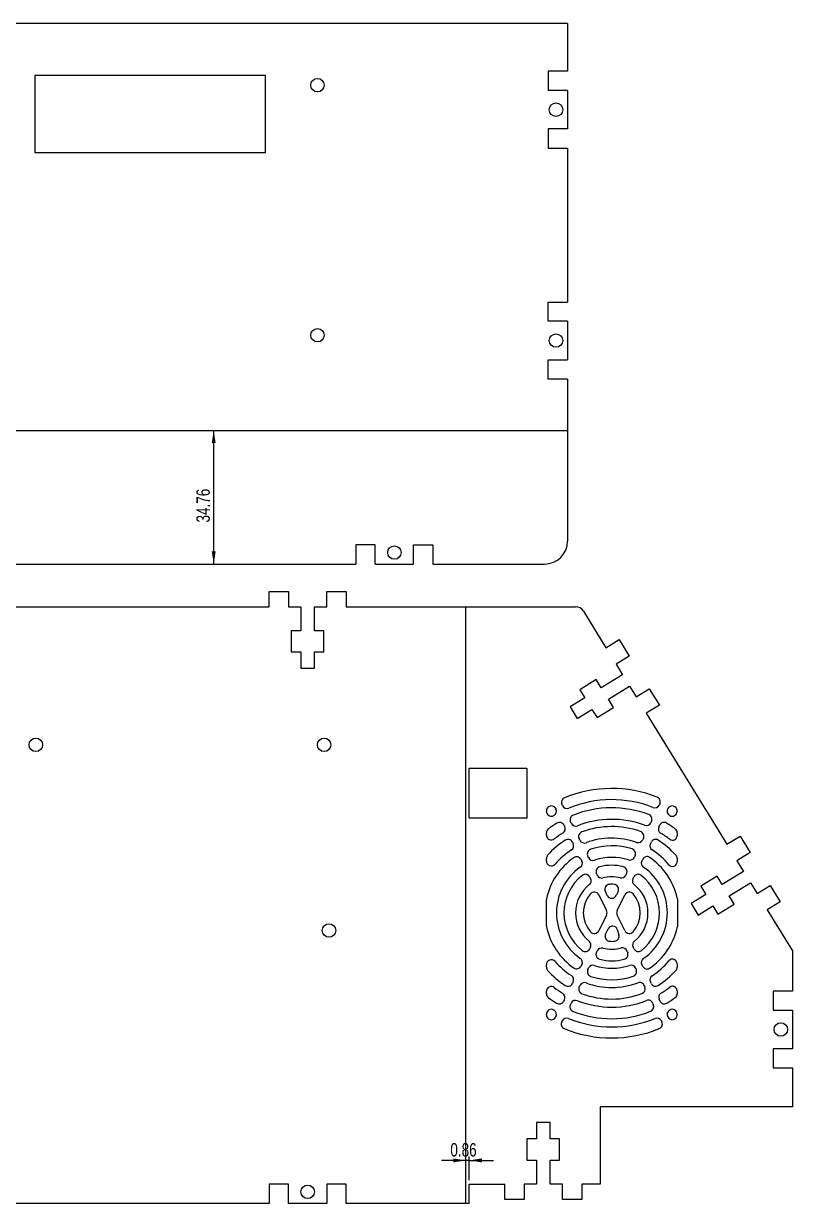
# Model space of a CAD drawing. Header units: millimetres. Extents: x -166 to 219, y -300 to 75.
# Drawn here: x 19.6 to 219.4, y -299.7 to 6.9 of the extents above; entities that cross this region are included whole.
import ezdxf

# ---------------------------------------------------------------- set-up
doc = ezdxf.new("R2010")
doc.units = ezdxf.units.MM
doc.layers.add('SLD-0', color=179, linetype='Continuous')
doc.styles.add('SLDTEXTSTYLE0', font='TXT', dxfattribs={"width": 0.75})
doc.dimstyles.new('SLDDIMSTYLE0', dxfattribs={"dimtxt": 3.5, "dimasz": 3.302, "dimexe": 0, "dimexo": 0.0625, "dimgap": 0.875, "dimtad": 1, "dimrnd": 1e-09, "dimzin": 12, "dimdsep": 46, "dimtxsty": 'SLDTEXTSTYLE0', "dimsah": 1, "dimcen": 0.09, "dimadec": 0, "dimazin": 3, "dimtfac": 1, "dimtofl": 0, "dimtmove": 0, "dimatfit": 3, "dimfxl": 1, "dimfrac": 2, "dimtolj": 1, "dimtzin": 12, "dimarcsym": 0})
doc.dimstyles.new('SLDDIMSTYLE1', dxfattribs={"dimtxt": 3.5, "dimasz": 3.302, "dimexe": 0, "dimexo": 0.0625, "dimgap": 0.875, "dimtad": 1, "dimrnd": 1e-09, "dimdsep": 46, "dimtxsty": 'SLDTEXTSTYLE0', "dimsah": 1, "dimcen": 0.09, "dimadec": 0, "dimazin": 2, "dimtfac": 1, "dimtmove": 0, "dimatfit": 0, "dimfxl": 1, "dimfrac": 2, "dimtolj": 1, "dimtzin": 12, "dimarcsym": 0})

# ---------------------------------------------------------------- blocks, each defined once
blk = doc.blocks.new('_D')
at = {"layer": 'SLD-0'}
blk.add_line((69, -133.56), (69, -98.8), dxfattribs=at)
for points in [[(69, -98.8), (68.49, -102.11), (69.51, -102.11)], [(69, -133.56), (69.51, -130.26), (68.49, -130.26)]]:
    blk.add_solid(points, dxfattribs=at)
at = {"layer": 'SLD-0', "insert": (64.49, -122.75), "char_height": 3.5, "attachment_point": 1, "rotation": 90, "style": 'SLDTEXTSTYLE0'}
blk.add_mtext('34.76', dxfattribs=at)
blk = doc.blocks.new('_D_2')
at = {"layer": 'SLD-0'}
for p, q in [((135.41, -293.74), (135.41, -287.57)), ((134.55, -288.57), (128.2, -288.57)), ((135.41, -288.57), (134.55, -288.57)), ((135.41, -288.57), (141.76, -288.57))]:
    blk.add_line(p, q, dxfattribs=at)
for points in [[(134.55, -288.57), (131.25, -288.06), (131.25, -289.08)], [(135.41, -288.57), (138.71, -289.08), (138.71, -288.06)]]:
    blk.add_solid(points, dxfattribs=at)
at = {"layer": 'SLD-0', "insert": (130.51, -284.06), "char_height": 3.5, "attachment_point": 1, "style": 'SLDTEXTSTYLE0'}
blk.add_mtext('0.86', dxfattribs=at)

msp = doc.modelspace()

# ---------------------------------------------------------------- linework, layer by layer
at = {"layer": 'SLD-0', "color": 179, "linetype": 'Continuous', "lineweight": 25}
for p, q in [((160.963, 6.935), (-56.037, 6.935)), ((160.963, 6.935), (160.963, -5.455)), ((155.963, -5.455), (155.963, -10.455)), ((160.963, -5.455), (155.963, -5.455)), ((82.463, -6.565), (22.463, -6.565)), ((22.463, -6.565), (22.463, -26.565)), ((82.463, -26.565), (82.463, -6.565)), ((160.963, -10.455), (155.963, -10.455)), ((160.963, -10.455), (160.963, -20.455)), ((155.963, -20.455), (155.963, -25.455)), ((160.963, -20.455), (155.963, -20.455)), ((22.463, -26.565), (82.463, -26.565)), ((155.963, -25.455), (160.963, -25.455)), ((160.963, -25.455), (160.963, -65.455)), ((155.963, -70.455), (155.963, -65.455)), ((155.963, -65.455), (160.963, -65.455)), ((160.963, -70.455), (155.963, -70.455)), ((160.963, -70.455), (160.963, -80.455)), ((155.963, -85.455), (155.963, -80.455)), ((155.963, -80.455), (160.963, -80.455)), ((160.963, -85.455), (155.963, -85.455)), ((160.963, -85.455), (160.963, -127.565)), ((105.963, -128.565), (105.963, -133.565)), ((110.963, -128.565), (105.963, -128.565)), ((110.963, -133.565), (110.963, -128.565)), ((120.963, -133.565), (120.963, -128.565)), ((120.963, -128.565), (125.963, -128.565)), ((125.963, -128.565), (125.963, -133.565)), ((-1.037, -133.565), (105.963, -133.565)), ((110.963, -133.565), (120.963, -133.565)), ((125.963, -133.565), (154.963, -133.565)), ((83.408, -140.645), (88.408, -140.645)), ((83.408, -144.645), (83.408, -140.645)), ((88.408, -140.645), (88.408, -144.645)), ((98.408, -140.645), (103.408, -140.645)), ((98.408, -144.645), (98.408, -140.645)), ((103.408, -140.645), (103.408, -144.645)), ((-23.592, -144.645), (83.408, -144.645)), ((88.408, -144.645), (91.658, -144.645)), ((91.658, -144.645), (91.658, -150.895)), ((95.158, -144.645), (98.408, -144.645)), ((95.158, -150.895), (95.158, -144.645)), ((103.408, -144.645), (163.01, -144.645)), ((165.14, -145.836), (170.956, -155.293)), ((89.158, -150.895), (89.158, -156.395)), ((91.658, -150.895), (89.158, -150.895)), ((97.658, -150.895), (95.158, -150.895)), ((97.658, -156.395), (97.658, -150.895)), ((170.956, -155.293), (174.363, -153.198)), ((174.363, -153.198), (176.982, -157.457)), ((89.158, -156.395), (91.658, -156.395)), ((91.658, -156.395), (91.658, -160.645)), ((95.158, -156.395), (97.658, -156.395)), ((95.158, -160.645), (95.158, -156.395)), ((176.982, -157.457), (173.575, -159.552)), ((91.658, -160.645), (95.158, -160.645)), ((175.277, -162.321), (169.74, -165.726)), ((173.575, -159.552), (175.277, -162.321)), ((168.431, -163.596), (164.171, -166.215)), ((169.74, -165.726), (168.431, -163.596)), ((171.573, -168.707), (177.11, -165.302)), ((177.11, -165.302), (178.813, -168.071)), ((165.481, -168.345), (161.648, -170.702)), ((164.171, -166.215), (165.481, -168.345)), ((178.813, -168.071), (182.22, -165.976)), ((182.22, -165.976), (184.839, -170.235)), ((161.648, -170.702), (163.481, -173.683)), ((163.481, -173.683), (167.314, -171.326)), ((167.314, -171.326), (168.624, -173.456)), ((168.624, -173.456), (172.883, -170.837)), ((172.883, -170.837), (171.573, -168.707)), ((184.839, -170.235), (181.432, -172.33)), ((181.432, -172.33), (202.384, -206.403)), ((135.408, -186.645), (150.408, -186.645)), ((135.408, -199.645), (135.408, -186.645)), ((150.408, -186.645), (150.408, -199.645)), ((159.654, -196.351), (159.53, -196.103)), ((184.944, -195.903), (184.825, -196.154)), ((155.456, -197.833), (155.456, -197.704)), ((157.893, -197.13), (157.942, -197.229)), ((186.966, -197.229), (187.015, -197.13)), ((189.452, -197.704), (189.452, -197.833)), ((150.408, -199.645), (135.408, -199.645)), ((160.034, -201.424), (160.225, -201.808)), ((161.942, -200.939), (161.773, -200.601)), ((182.784, -200.441), (182.621, -200.782)), ((184.696, -201.903), (184.96, -201.373)), ((155.456, -203.987), (155.456, -203.449)), ((164.135, -205.337), (163.966, -204.998)), ((180.672, -204.876), (180.51, -205.217)), ((189.456, -203.411), (189.456, -204.155)), ((202.384, -206.403), (205.792, -204.308)), ((205.792, -204.308), (208.411, -208.567)), ((162.23, -205.828), (162.422, -206.214)), ((182.499, -206.308), (182.764, -205.777)), ((155.456, -210.73), (155.456, -210.081)), ((164.495, -210.371), (164.682, -210.746)), ((166.391, -209.861), (166.226, -209.53)), ((178.512, -209.413), (178.35, -209.754)), ((180.262, -210.794), (180.528, -210.261)), ((189.456, -210.055), (189.456, -210.955)), ((208.411, -208.567), (205.003, -210.663)), ((205.003, -210.663), (206.706, -213.431)), ((168.676, -214.444), (168.505, -214.1)), ((176.304, -214.05), (176.139, -214.397)), ((206.706, -213.431), (201.169, -216.836)), ((166.761, -214.915), (166.956, -215.306)), ((177.966, -215.399), (178.234, -214.861)), ((199.859, -214.706), (195.6, -217.325)), ((195.6, -217.325), (196.91, -219.455)), ((201.169, -216.836), (199.859, -214.706)), ((203.002, -219.817), (208.539, -216.412)), ((208.539, -216.412), (210.241, -219.181)), ((210.241, -219.181), (213.649, -217.086)), ((213.649, -217.086), (216.268, -221.345)), ((169.059, -219.523), (171.109, -223.634)), ((171.305, -219.716), (170.786, -218.675)), ((174.113, -218.652), (173.617, -219.695)), ((173.86, -223.634), (175.888, -219.567)), ((189.506, -220.575), (189.506, -227.841)), ((196.91, -219.455), (193.076, -221.812)), ((204.312, -221.947), (203.002, -219.817)), ((155.456, -227.563), (155.456, -220.853)), ((193.076, -221.812), (194.91, -224.793)), ((194.91, -224.793), (198.743, -222.436)), ((198.743, -222.436), (200.052, -224.566)), ((200.052, -224.566), (204.312, -221.947)), ((216.268, -221.345), (212.86, -223.44)), ((212.86, -223.44), (219.408, -234.088)), ((171.109, -224.782), (169.059, -228.892)), ((175.888, -228.849), (173.86, -224.782)), ((170.84, -229.745), (171.523, -228.377)), ((173.901, -228.566), (174.325, -229.918)), ((166.916, -233.191), (166.721, -233.582)), ((168.49, -234.458), (168.686, -234.066)), ((176.47, -234.19), (176.605, -234.597)), ((178.275, -233.637), (178.006, -233.097)), ((219.408, -234.088), (219.408, -244.538)), ((155.456, -238.334), (155.456, -237.685)), ((164.682, -237.67), (164.496, -238.044)), ((166.261, -238.928), (166.449, -238.551)), ((178.701, -238.675), (178.84, -239.077)), ((180.528, -238.154), (180.262, -237.621)), ((189.456, -237.46), (189.456, -238.361)), ((162.422, -242.202), (162.23, -242.587)), ((182.764, -242.638), (182.499, -242.107)), ((155.456, -245.202), (155.456, -244.664)), ((164.001, -243.46), (164.193, -243.075)), ((180.934, -243.18), (181.072, -243.586)), ((189.456, -244.496), (189.456, -245.24)), ((214.408, -244.538), (214.408, -249.538)), ((219.408, -244.538), (214.408, -244.538)), ((160.135, -246.788), (159.944, -247.172)), ((161.71, -248.055), (161.901, -247.671)), ((183.164, -247.795), (183.302, -248.201)), ((185.05, -247.223), (184.786, -246.693)), ((155.456, -250.711), (155.456, -250.583)), ((157.942, -251.186), (157.893, -251.285)), ((187.015, -251.285), (186.966, -251.186)), ((189.452, -250.583), (189.452, -250.711)), ((214.408, -249.538), (219.408, -249.538)), ((219.408, -249.538), (219.408, -259.538)), ((159.464, -252.558), (159.602, -252.283)), ((185.369, -252.307), (185.496, -252.587)), ((214.408, -259.538), (214.408, -264.538)), ((219.408, -259.538), (214.408, -259.538)), ((214.408, -264.538), (219.408, -264.538)), ((219.408, -264.538), (219.408, -274.648)), ((169.408, -274.648), (169.408, -294.744)), ((219.408, -274.648), (169.408, -274.648)), ((152.908, -278.744), (152.908, -282.994)), ((156.408, -278.744), (152.908, -278.744)), ((156.408, -282.994), (156.408, -278.744)), ((150.408, -282.994), (150.408, -288.494)), ((152.908, -282.994), (150.408, -282.994)), ((158.908, -282.994), (156.408, -282.994)), ((158.908, -288.494), (158.908, -282.994)), ((150.408, -288.494), (152.908, -288.494)), ((152.908, -288.494), (152.908, -294.744)), ((156.408, -288.494), (158.908, -288.494)), ((156.408, -294.744), (156.408, -288.494)), ((83.408, -294.745), (83.408, -299.745)), ((88.408, -294.745), (83.408, -294.745)), ((88.408, -299.745), (88.408, -294.745)), ((98.408, -294.745), (98.408, -299.745)), ((103.408, -294.745), (98.408, -294.745)), ((103.408, -299.745), (103.408, -294.745)), ((135.408, -299.745), (135.408, -294.744)), ((135.408, -294.744), (144.658, -294.744)), ((144.658, -298.744), (144.658, -294.744)), ((149.658, -294.744), (149.658, -298.744)), ((152.908, -294.744), (149.658, -294.744)), ((159.658, -294.744), (156.408, -294.744)), ((159.658, -298.744), (159.658, -294.744)), ((164.658, -294.744), (164.658, -298.744)), ((169.408, -294.744), (164.658, -294.744)), ((83.408, -299.745), (-23.592, -299.745)), ((98.408, -299.745), (88.408, -299.745)), ((135.408, -299.745), (103.408, -299.745)), ((149.658, -298.744), (144.658, -298.744)), ((164.658, -298.744), (159.658, -298.744))]:
    msp.add_line(p, q, dxfattribs=at)
at = {"layer": 'SLD-0'}
for p, q in [((-56.037, -98.805), (160.963, -98.805)), ((134.548, -299.745), (134.548, -144.645))]:
    msp.add_line(p, q, dxfattribs=at)
at = {"layer": 'SLD-0', "color": 179, "linetype": 'Continuous', "lineweight": 25}
for centre in [(95.963, -9.065), (157.963, -15.455), (95.963, -74.065), (157.963, -75.455), (115.963, -130.565), (22.758, -180.545), (97.688, -180.545), (98.958, -228.805), (216.408, -254.538), (93.408, -296.745)]:
    msp.add_circle(centre, 1.75, dxfattribs=at)
for centre, radius, start, end in [((154.963, -127.565), 6, 270, 0), ((163.01, -147.145), 2.5, 31.58814, 90), ((172.454, -224.204), 32.311, 68.61089, 112.2739), ((160.704, -195.518), 1.312, 112.2739, 206.50397), ((172.454, -224.208), 29.415, 68.65023, 112.23301), ((183.64, -195.59), 1.312, 248.65023, 334.54112), ((183.759, -195.34), 1.312, 334.54112, 68.61089), ((156.742, -197.704), 1.286, 26.50397, 180), ((156.742, -197.833), 1.286, 180, 300.78303), ((172.454, -224.208), 29.415, 120.67563, 120.78303), ((156.791, -197.803), 1.286, 300.67563, 26.50397), ((160.828, -195.766), 1.312, 206.50397, 292.23301), ((162.947, -200.016), 1.312, 111.35883, 206.50397), ((172.454, -224.325), 27.415, 69.49125, 111.35883), ((181.599, -199.877), 1.312, 334.54112, 69.49125), ((188.117, -197.803), 1.286, 153.49603, 239.32437), ((188.166, -197.704), 1.286, 360, 153.49603), ((172.454, -224.208), 29.415, 59.21697, 59.32437), ((188.166, -197.833), 1.286, 239.21697, 0), ((172.454, -224.325), 27.415, 121.29153, 126.96566), ((158.883, -201.998), 1.286, 26.50397, 121.29153), ((159.075, -202.382), 1.286, 301.37149, 26.50397), ((163.116, -200.354), 1.312, 206.50397, 291.28339), ((172.454, -224.325), 24.415, 69.56382, 111.28339), ((172.454, -224.208), 22.415, 70.52994, 110.27878), ((181.437, -200.218), 1.312, 249.56382, 334.54112), ((185.775, -202.441), 1.205, 153.49603, 238.67242), ((186.039, -201.911), 1.205, 58.7812, 153.49603), ((172.454, -224.325), 27.415, 52.93554, 58.7812), ((156.742, -203.449), 1.286, 126.96566, 180), ((156.742, -203.987), 1.286, 180, 307.68763), ((172.454, -224.208), 22.415, 122.57145, 138.04234), ((172.454, -224.325), 24.415, 121.37149, 127.68763), ((161.079, -206.402), 1.286, 26.50397, 122.57145), ((165.14, -204.413), 1.312, 110.27878, 206.50397), ((165.309, -204.752), 1.312, 206.50397, 290.16533), ((172.454, -224.208), 19.415, 70.63904, 110.16533), ((179.325, -204.653), 1.312, 250.63904, 334.54112), ((179.488, -204.312), 1.312, 334.54112, 70.52994), ((183.843, -206.315), 1.205, 57.52349, 153.49603), ((172.454, -224.208), 22.415, 41.85818, 57.52349), ((172.454, -224.325), 24.415, 51.93273, 58.67242), ((188.251, -204.155), 1.205, 231.93273, 360), ((188.251, -203.411), 1.205, 360, 52.93554), ((172.454, -224.208), 19.415, 122.69746, 139.37815), ((161.272, -206.787), 1.286, 302.69746, 26.50397), ((167.4, -208.945), 1.312, 108.51346, 206.50397), ((172.511, -224.208), 17.408, 72.58753, 108.51346), ((177.327, -208.849), 1.312, 334.54112, 72.58753), ((183.578, -206.846), 1.205, 153.49603, 237.35203), ((172.454, -224.208), 19.415, 39.99509, 57.35203), ((156.742, -210.081), 1.286, 138.04234, 180), ((156.742, -210.73), 1.286, 180, 319.37815), ((172.511, -224.208), 17.408, 124.64898, 167.98902), ((163.345, -210.945), 1.286, 26.50397, 124.64898), ((163.532, -211.32), 1.286, 304.82771, 26.50397), ((167.565, -209.275), 1.312, 206.50397, 288.28319), ((172.498, -224.208), 14.415, 72.73609, 108.28319), ((177.165, -209.19), 1.312, 252.73609, 334.54112), ((181.341, -211.332), 1.205, 153.49603, 235.52035), ((181.607, -210.799), 1.205, 55.8491, 153.49603), ((172.511, -224.208), 17.408, 12.95656, 55.8491), ((188.251, -210.955), 1.205, 219.99509, 360), ((188.251, -210.055), 1.205, 360, 41.85818), ((172.498, -224.208), 14.415, 124.82771, 235.17192), ((172.454, -224.264), 12.415, 127.94818, 231.7854), ((165.61, -215.489), 1.286, 26.50397, 127.94818), ((169.679, -213.514), 1.312, 104.47619, 206.50397), ((169.85, -213.859), 1.312, 206.50397, 284.04772), ((172.454, -224.264), 12.415, 76.10762, 104.47619), ((174.955, -213.833), 1.312, 256.51918, 334.54112), ((175.12, -213.487), 1.312, 334.54112, 76.10762), ((179.313, -215.398), 1.205, 52.27377, 153.49603), ((172.454, -224.264), 12.415, 307.99052, 52.27377), ((172.498, -224.208), 14.415, 304.47965, 55.52035), ((172.454, -224.264), 9.415, 128.4125, 231.30995), ((165.805, -215.88), 1.286, 308.4125, 26.50397), ((172.454, -224.264), 9.415, 76.51918, 104.04772), ((171.937, -218.101), 1.286, 94.8407, 206.50397), ((172.454, -224.208), 7.415, 85.33618, 94.8407), ((172.952, -218.099), 1.286, 334.54112, 85.33618), ((179.044, -215.937), 1.205, 153.49603, 231.6418), ((172.454, -224.264), 9.415, 308.63781, 51.6418), ((156.742, -220.853), 1.286, 167.98902, 180), ((172.454, -224.208), 7.415, 137.8761, 222.1239), ((167.908, -220.097), 1.286, 26.50397, 137.8761), ((172.456, -219.142), 1.286, 206.50397, 334.54112), ((177.039, -220.141), 1.286, 41.57756, 153.49603), ((172.454, -224.208), 7.415, 318.42244, 41.57756), ((188.301, -220.575), 1.205, 0, 12.95656), ((169.958, -224.208), 1.286, 333.49603, 26.50397), ((175.01, -224.208), 1.286, 153.49603, 206.50397), ((156.742, -227.563), 1.286, 180, 192.01098), ((172.511, -224.208), 17.408, 192.01098, 235.35054), ((167.908, -228.318), 1.286, 222.1239, 333.49603), ((171.991, -230.319), 1.286, 153.49603, 265.67017), ((172.674, -228.951), 1.286, 17.40356, 153.49603), ((173.097, -230.302), 1.286, 276.02625, 17.40356), ((177.039, -228.275), 1.286, 206.50397, 318.42244), ((172.511, -224.208), 17.408, 304.1509, 347.04344), ((188.301, -227.841), 1.205, 347.04344, 360), ((165.765, -232.617), 1.286, 333.49603, 51.30995), ((172.454, -224.208), 7.415, 265.67017, 276.02625), ((179.085, -232.56), 1.205, 128.63781, 206.50397), ((163.531, -237.096), 1.286, 333.49603, 55.17192), ((165.57, -233.008), 1.286, 231.7854, 333.49603), ((169.641, -235.032), 1.286, 153.49603, 255.35904), ((169.836, -234.64), 1.286, 75.84087, 153.49603), ((172.454, -224.264), 9.415, 255.84087, 285.14127), ((175.249, -234.594), 1.286, 18.29421, 105.14127), ((175.384, -235.001), 1.286, 285.26265, 18.29421), ((179.354, -233.099), 1.205, 206.50397, 307.99052), ((181.341, -237.083), 1.205, 124.47965, 206.50397), ((156.742, -237.685), 1.286, 40.62272, 180), ((156.742, -238.334), 1.286, 180, 221.95778), ((172.454, -224.208), 22.415, 221.95778, 237.42819), ((172.454, -224.208), 19.415, 220.62272, 237.30225), ((163.345, -237.47), 1.286, 235.35054, 333.49603), ((167.412, -239.502), 1.286, 153.49603, 251.56257), ((167.6, -239.125), 1.286, 71.82187, 153.49603), ((172.498, -224.208), 14.415, 251.82187, 288.52203), ((172.454, -224.264), 12.415, 255.35904, 285.26265), ((177.486, -239.095), 1.286, 19.06848, 108.52203), ((177.625, -239.497), 1.286, 288.49416, 19.06848), ((181.607, -237.616), 1.205, 206.50397, 304.1509), ((172.454, -224.208), 19.415, 302.64797, 320.00491), ((172.454, -224.208), 22.415, 302.47651, 318.14182), ((188.251, -237.46), 1.205, 0, 140.00491), ((188.251, -238.361), 1.205, 318.14182, 0), ((161.271, -241.628), 1.286, 333.49603, 57.30225), ((172.511, -224.208), 17.408, 251.56257, 288.49416), ((183.578, -241.57), 1.205, 122.64797, 206.50397), ((156.742, -244.664), 1.286, 52.3129, 180), ((156.742, -245.202), 1.286, 180, 233.03446), ((172.454, -224.325), 24.415, 232.3129, 238.39303), ((158.985, -246.214), 1.286, 333.49603, 58.39303), ((161.079, -242.013), 1.286, 237.42819, 333.49603), ((165.152, -244.034), 1.286, 153.49603, 249.78117), ((165.344, -243.649), 1.286, 69.91166, 153.49603), ((172.454, -224.208), 22.415, 249.78117, 290.50027), ((172.454, -224.208), 19.415, 249.91166, 290.53755), ((179.716, -243.593), 1.286, 18.69785, 110.53755), ((179.854, -243.998), 1.286, 290.50027, 18.69785), ((183.843, -242.1), 1.205, 206.50397, 302.47651), ((185.865, -246.155), 1.205, 121.56354, 206.50397), ((172.454, -224.325), 24.415, 301.56354, 308.06727), ((188.251, -244.496), 1.205, 0, 128.06727), ((188.251, -245.24), 1.205, 307.06446, 0), ((172.454, -224.325), 27.415, 233.03446, 238.47684), ((158.793, -246.598), 1.286, 238.47684, 333.49603), ((162.861, -248.629), 1.286, 153.49603, 248.4592), ((163.052, -248.245), 1.286, 68.54207, 153.49603), ((172.454, -224.325), 24.415, 248.54207, 291.67627), ((181.947, -248.209), 1.286, 18.77494, 111.67627), ((182.085, -248.614), 1.286, 291.6287, 18.77494), ((186.129, -246.685), 1.205, 206.50397, 301.44942), ((172.454, -224.325), 27.415, 301.44942, 307.06446), ((156.742, -250.583), 1.286, 59.21697, 180), ((156.742, -250.711), 1.286, 180, 333.49603), ((172.454, -224.208), 29.415, 239.21697, 239.32437), ((156.791, -250.612), 1.286, 333.49603, 59.32437), ((172.454, -224.325), 27.415, 248.4592, 291.6287), ((188.117, -250.612), 1.286, 120.67563, 206.50397), ((188.166, -250.711), 1.286, 206.50397, 0), ((172.454, -224.208), 29.415, 300.67563, 300.78303), ((188.166, -250.583), 1.286, 360, 120.78303), ((160.615, -253.132), 1.286, 153.49603, 247.74313), ((160.752, -252.857), 1.286, 67.78259, 153.49603), ((172.454, -224.204), 32.543, 247.74313, 292.32135), ((172.454, -224.208), 29.661, 247.78259, 292.30322), ((184.198, -252.839), 1.286, 24.42472, 112.30322), ((184.325, -253.119), 1.286, 292.32135, 24.42472)]:
    msp.add_arc(centre, radius, start, end, dxfattribs=at)

# ---------------------------------------------------------------- dimensions: what is measured, and where the dimension line sits
at = {"layer": 'SLD-0'}
dim = msp.add_linear_dim(base=(69.001, -98.805), p1=(105.963, -133.565), p2=(160.963, -98.805), angle=90, dimstyle='SLDDIMSTYLE0', dxfattribs=at)
dim.commit()
dim.dimension.update_dxf_attribs({"geometry": '_D', "text_midpoint": (69.001, -116.935), "dimtype": 160})
dim = msp.add_linear_dim(base=(134.548, -288.57), p1=(135.408, -294.744), p2=(134.548, -299.745), dimstyle='SLDDIMSTYLE1', dxfattribs=at)
dim.commit()
dim.dimension.update_dxf_attribs({"geometry": '_D_2', "text_midpoint": (135.037, -288.57), "dimtype": 160})

doc.saveas('drawing.dxf')
